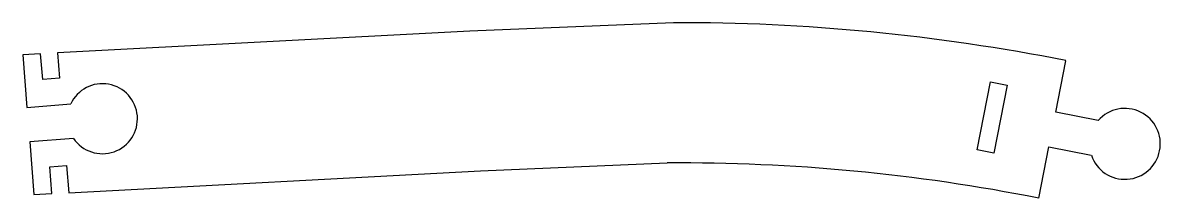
# Model space of a CAD drawing. Header units: millimetres. Extents: x -64 to 66, y -7 to 13.
import ezdxf

# ---------------------------------------------------------------- set-up
doc = ezdxf.new("R2010")
doc.units = ezdxf.units.MM
doc.layers.get('0').update_dxf_attribs({"linetype": 'CONTINUOUS'})

msp = doc.modelspace()

# ---------------------------------------------------------------- linework, layer by layer
for p, q in [((-13.15, 11.89), (-60.39, 9.4)), ((10.19, 12.84), (-13.15, 11.89)), ((-62.34, 9.29), (-64.39, 9.18)), ((-64.39, 9.18), (-63.9, 3.15)), ((-62.1, 6.35), (-62.34, 9.29)), ((-60.39, 9.4), (-60.16, 6.51)), ((54, 2.62), (55.17, 8.5)), ((-60.16, 6.51), (-62.1, 6.35)), ((44.99, -1.72), (46.54, 6.08)), ((46.54, 6.08), (48.45, 5.7)), ((48.45, 5.7), (46.9, -2.09)), ((-63.9, 3.15), (-58.88, 3.55)), ((58.87, 1.65), (54, 2.62)), ((-58.56, -0.39), (-63.59, -0.79)), ((-63.59, -0.79), (-63.11, -6.82)), ((46.9, -2.09), (44.99, -1.72)), ((52.05, -7.24), (53.22, -1.36)), ((53.22, -1.36), (58.08, -2.32)), ((-61.3, -3.66), (-59.36, -3.51)), ((-61.06, -6.71), (-61.3, -3.66)), ((-59.36, -3.51), (-59.11, -6.61)), ((-11.94, -4.12), (9.48, -3.21)), ((-59.11, -6.61), (-11.94, -4.12)), ((-63.11, -6.82), (-61.06, -6.71))]:
    msp.add_line(p, q)
for centre, radius, start, end in [((10.92, -214.9), 227.75, 78.7955, 90.182), ((-55.25, 1.86), 4.01, -145.8889, 155.0359), ((61.93, -1.02), 4.06, -161.2482, 138.8518), ((10.92, -214.9), 211.7, 78.795, 90.3874)]:
    msp.add_arc(centre, radius, start, end)

doc.saveas('drawing.dxf')
